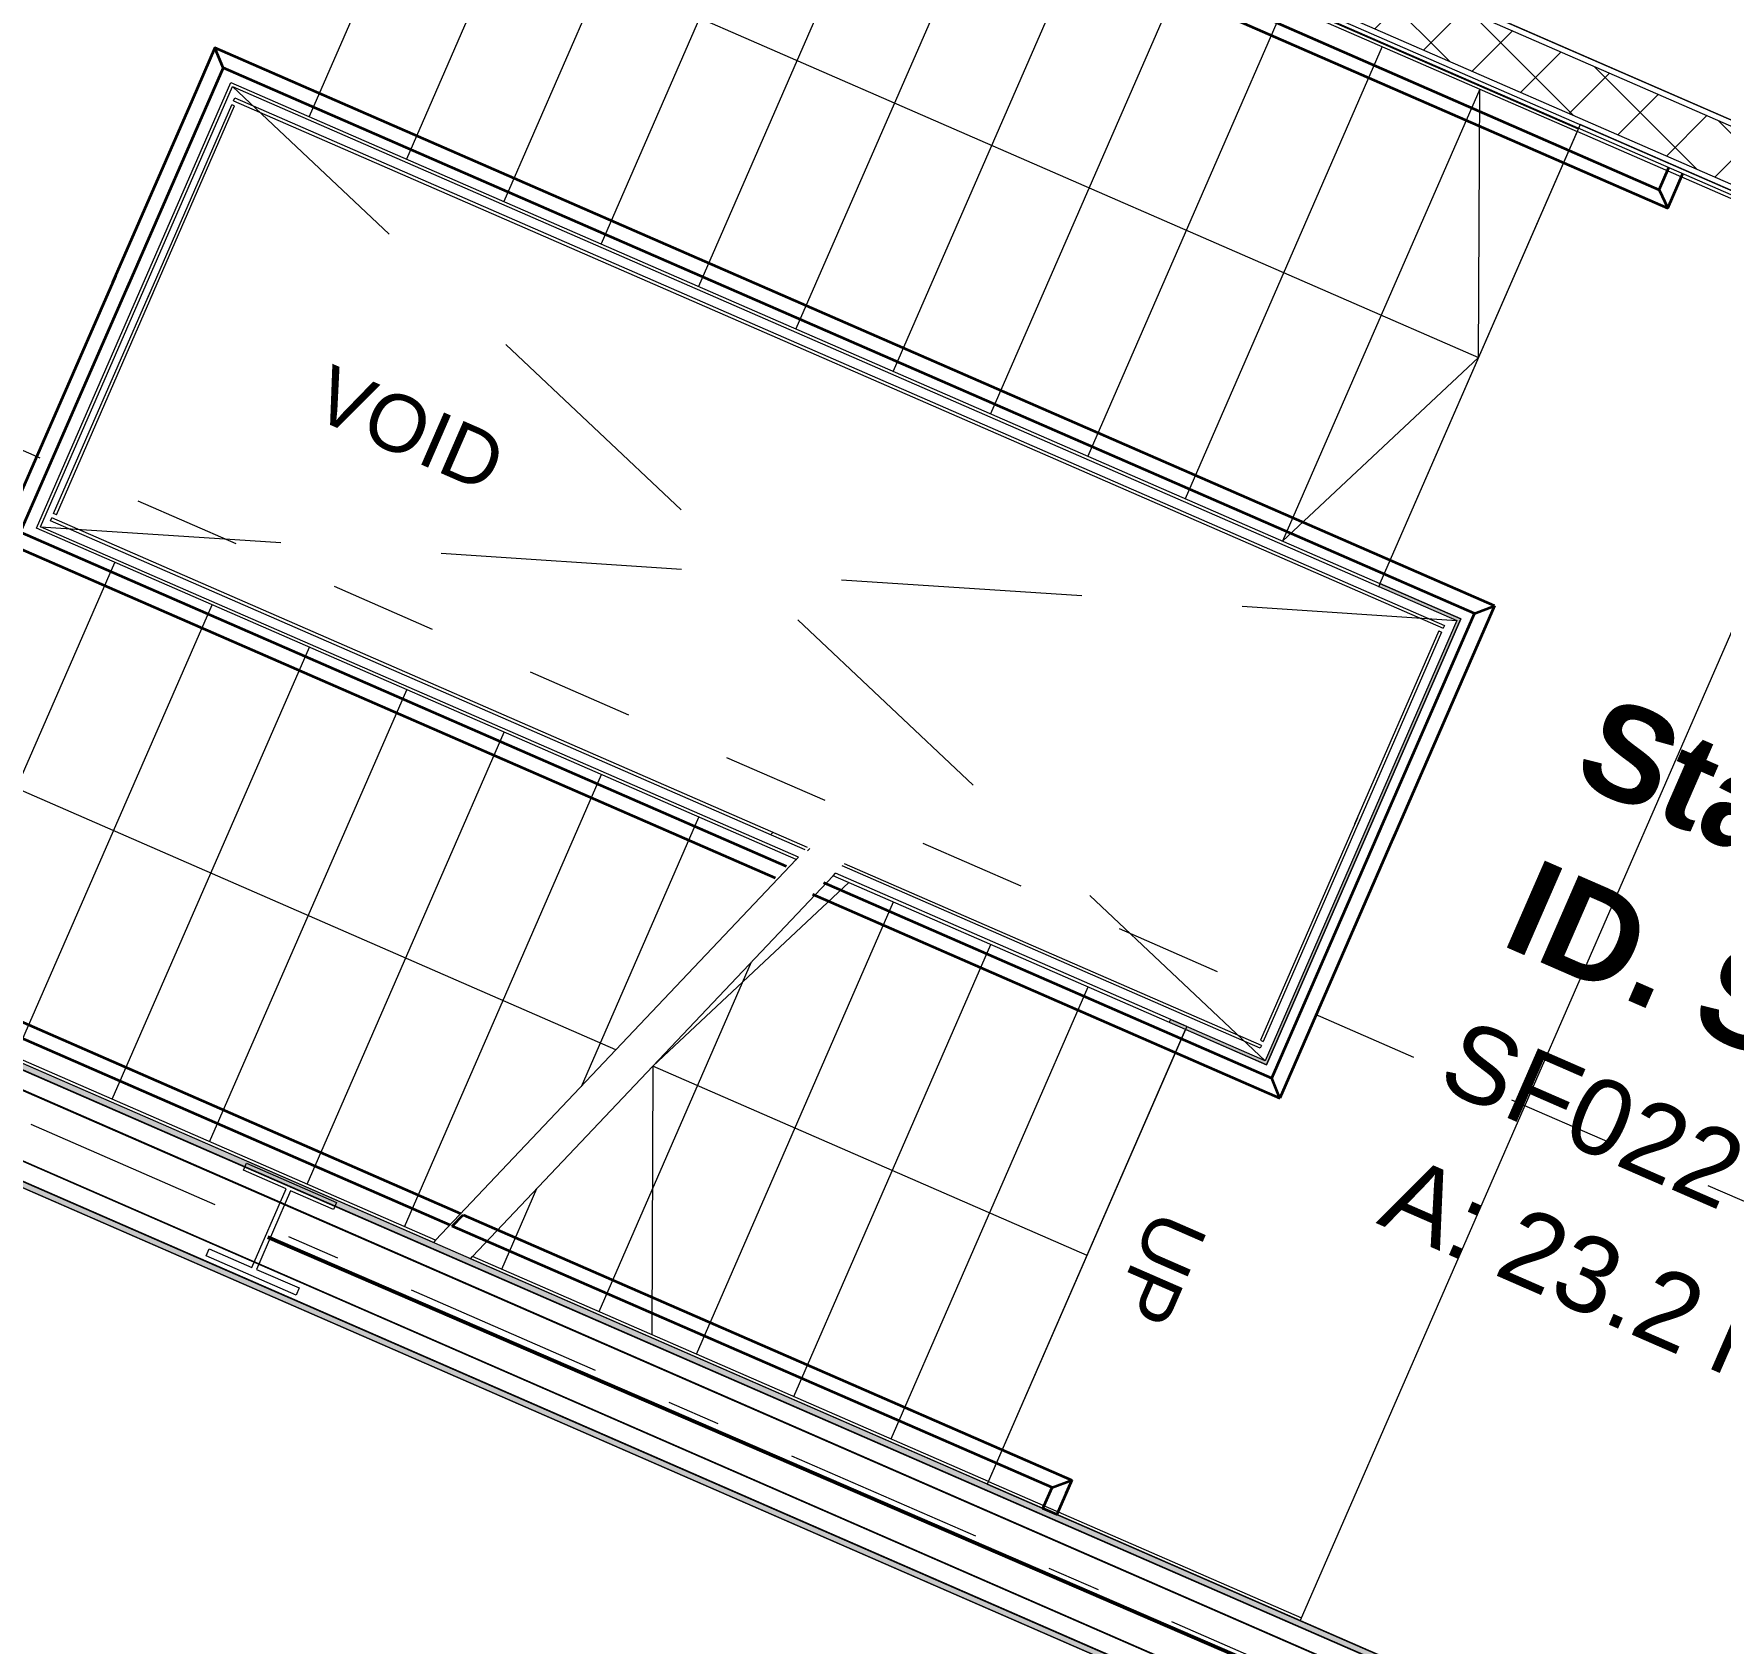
# Model space of a CAD drawing. Header units: millimetres. Extents: x -50172 to 68897, y -80883 to 956680.
# Drawn here: x -14622 to -10176, y -50273 to -46030 of the extents above; entities that cross this region are included whole.
import ezdxf
from ezdxf.enums import TextEntityAlignment as Align

# ---------------------------------------------------------------- set-up
doc = ezdxf.new("R2010")
doc.units = ezdxf.units.MM
doc.header["$MEASUREMENT"] = 0
for name, pattern in [('Dashed', [564.444447, 282.222223, -282.222223]), ('Double Dashed', [1093.611073, 529.166651, -211.666656, 141.111112, -211.666656]), ('Long Dashed', [1058.333302, 634.99999, -423.333311])]:
    doc.linetypes.add(name, pattern=pattern)
for name, color, linetype in [('A-25-M_Wall_Int', 7, 'Continuous'), ('A-95-MC_Marker_Section_P2.Marker', 7, 'Continuous'), ('COLUMN.IFC Import', 7, 'Continuous'), ('New_A-05-M_Gross_Int_Circulation', 7, 'Continuous'), ('New_A-15-MG_Structural_Grid_Phase_2', 7, 'Continuous'), ('New_A-20-M_Floor_Slab', 7, 'Continuous'), ('New_A-25-M_Wall_Int', 7, 'Continuous'), ('New_A-95-D_1_100', 7, 'Continuous')]:
    doc.layers.add(name, color=color, linetype=linetype)
for name, color, linetype, lineweight in [('A-25-M_Wall_Int_Pen_No__1', 7, 'Continuous', 13), ('A-95-MC_Marker_Section_P2.Marker_Pen_No__1', 7, 'Continuous', 13), ('COLUMN.IFC Import_Pen_No__2', 8, 'Continuous', 15), ('New_A-20-M_Floor_Slab_Pen_No__89', 8, 'Continuous', 20), ('New_A-25-M_Wall_Int_Pen_No__1', 7, 'Continuous', 13), ('New_A-30-M_Stair_Pen_No__1', 7, 'Continuous', 13), ('New_A-30-M_Stair_Pen_No__8', 7, 'Continuous', 35), ('New_A-95-D_1_100_Pen_No__1', 7, 'Continuous', 13), ('New_A-95-H_Fill_Plan.Fill#1_Pen_No__1', 7, 'Continuous', 13), ('New_A-95-H_Fill_Plan.Fill#1_Pen_No__121', 255, 'Continuous', 0), ('New_A-95-P_Drawing_Pen_No__1', 7, 'Continuous', 13), ('New_A-95-P_Drawing_Pen_No__156', 5, 'Continuous', 50), ('New_A-95-P_Text_1_50_GA_Pen_No__1', 7, 'Continuous', 13), ('New_ArchiCAD Zone Stamps_Pen_No__9', 7, 'Continuous', 13)]:
    doc.layers.add(name, color=color, linetype=linetype, lineweight=lineweight)
for name, color, linetype, lineweight, true_color in [('A-25-M_Wall_Int_Pen_No__107', 7, 'Continuous', 15, 0xa6a6a6), ('A-25-M_Wall_Int_Pen_No__81', 7, 'Continuous', 20, 0x6a6a6a), ('New_A-05-M_Gross_Int_Circulation_Pen_No__74', 7, 'Continuous', 20, 0x606060), ('New_A-15-MG_Structural_Grid_Phase_2_Pen_No__222', 7, 'Continuous', 13, 0x65af33), ('New_A-25-M_Wall_Int_Pen_No__107', 7, 'Continuous', 15, 0xa6a6a6), ('New_A-25-M_Wall_Int_Pen_No__81', 7, 'Continuous', 20, 0x6a6a6a)]:
    doc.layers.add(name, color=color, linetype=linetype, lineweight=lineweight, true_color=true_color)
doc.styles.add('GENERATED_STYLE_2', font='')
doc.styles.add('GENERATED_STYLE_3', font='')
doc.styles.add('GENERATED_STYLE_4', font='')
doc.styles.get('GENERATED_STYLE_2').set_extended_font_data('Arial', bold=True)
doc.styles.get('GENERATED_STYLE_3').set_extended_font_data('Arial')
doc.styles.get('GENERATED_STYLE_4').set_extended_font_data('Swis721 BT')
doc.linetypes.add('Double Slash', pattern='A,0,[1,EC-MA-00-02-DR-A-00369 Phase 2 Lecture Theatre Second Floor GA-S2-P171.Shx,S=15.679012,R=0,X=0,Y=0],-1975.555563,0', length=1975.555563)
doc.dimstyles.new('GENERATED_STYLE__1', dxfattribs={"dimtxt": 300, "dimasz": 95, "dimexe": 0.18, "dimexo": 0, "dimgap": 0.09, "dimtad": 1, "dimdec": 0, "dimzin": 0, "dimdsep": 46, "dimtxsty": 'GENERATED_STYLE_3', "dimblk": 'ARROWHEAD_2', "dimblk1": 'ARROWHEAD_2', "dimblk2": 'ARROWHEAD_2', "dimcen": 0.09, "dimclrd": 7, "dimclre": 7, "dimclrt": 7, "dimadec": 0, "dimazin": 0, "dimtfac": 1, "dimtdec": 4, "dimtmove": 0, "dimatfit": 3, "dimfxl": 1, "dimtolj": 1, "dimtzin": 0, "dimarcsym": 0})
pattern_1 = [(156.4404, (0, 0), (69.2305, 158.76755), [0, -100]), (156.4404, (-80.45, -59.4), (69.2305, 158.76755), [0, -100])]
pattern_2 = [(45, (0, 0), (-91.92388, 91.92388), []), (135, (0, 0), (91.92388, 91.92388), [])]

# ---------------------------------------------------------------- blocks, each defined once
blk = doc.blocks.new('Stair 06 lobby _INB 2151_2_1', base_point=(-10808.2, -45278.5))
at = {"layer": 'New_A-05-M_Gross_Int_Circulation_Pen_No__74', "linetype": 'Continuous'}
for p, q in [((-11501.6, -43410.6), (-12328.4, -45306.9)), ((-9198.8, -44414.8), (-11501.6, -43410.6)), ((-10025.6, -46311), (-9198.8, -44414.8)), ((-12328.4, -45306.9), (-10025.6, -46311))]:
    blk.add_line(p, q, dxfattribs=at)
at = {"layer": 'New_ArchiCAD Zone Stamps_Pen_No__9'}
for tag, height, style, p in [('ROOM_NAME', 250, 'GENERATED_STYLE_2', (-11423, -43813.9)), ('zoneNameLine2', 250, 'GENERATED_STYLE_2', (-11611.4, -44246.1)), ('ROOM_NUMBER', 200, 'GENERATED_STYLE_3', (-11799.9, -44666.8)), ('measuredAreaCode', 200, 'GENERATED_STYLE_3', (-11956.9, -45026.9)), ('DUMMY_649', 200, 'GENERATED_STYLE_3', (-11649.5, -45160.9)), ('DUMMY_650', 200, 'GENERATED_STYLE_3', (-11300, -45313.3)), ('DUMMY_651', 133.3, 'GENERATED_STYLE_3', (-11020.7, -45419.9))]:
    blk.add_attdef(tag, text='', height=height, rotation=336.4404, dxfattribs=dict(at, style=style)).set_placement(p, align=Align.TOP_LEFT)
blk = doc.blocks.new('Stair 06_SF022_20_1', base_point=(-10223.6, -49073.1))
at = {"layer": 'New_A-05-M_Gross_Int_Circulation_Pen_No__74', "linetype": 'Continuous'}
for p, q in [((-10545.7, -46269.7), (-11073.3, -47479.6)), ((-9937.6, -46534.8), (-10545.7, -46269.7)), ((-11073.3, -47479.6), (-10859.8, -47572.8)), ((-10859.8, -47572.8), (-11372.2, -48747.9)), ((-11585.8, -48654.8), (-12108.6, -49853.8)), ((-11372.2, -48747.9), (-11585.8, -48654.8)), ((-12108.6, -49853.8), (-7080.1, -52046.4))]:
    blk.add_line(p, q, dxfattribs=at)
at = {"layer": 'New_ArchiCAD Zone Stamps_Pen_No__9'}
for tag, height, style, p in [('ROOM_NAME', 250, 'GENERATED_STYLE_2', (-10471.7, -47768.4)), ('zoneNameLine2', 250, 'GENERATED_STYLE_2', (-10660.2, -48200.6)), ('ROOM_NUMBER', 200, 'GENERATED_STYLE_3', (-10848.6, -48621.3)), ('measuredAreaCode', 200, 'GENERATED_STYLE_3', (-11005.6, -48981.4)), ('DUMMY_649', 200, 'GENERATED_STYLE_3', (-10698.2, -49115.4)), ('DUMMY_650', 200, 'GENERATED_STYLE_3', (-10208.9, -49328.8)), ('DUMMY_651', 133.3, 'GENERATED_STYLE_3', (-9929.6, -49435.3))]:
    blk.add_attdef(tag, text='', height=height, rotation=336.4404, dxfattribs=dict(at, style=style)).set_placement(p, align=Align.TOP_LEFT)
blk = doc.blocks.new('Slab_1_1', base_point=(-34879.7, -33019))
at = {"layer": 'New_A-20-M_Floor_Slab_Pen_No__89', "linetype": 'Continuous', "flags": 128}
blk.add_lwpolyline([(-11126.4, -10915), (-34879.7, -33019), (-34178.4, -33772.6), (-28504.8, -36246.6), (-17692.7, -40961.2), (-18788.7, -43474.6), (-15135.8, -45067.5), (-14847, -44405), (-9724.7, -46638.6), (-11283.6, -50213.5), (-6954.9, -52101), (-4428.3, -46306.9), (1068, -48703.5), (1011.6, -48832.8), (12486.7, -53836.5)], dxfattribs=at)
blk = doc.blocks.new('Wall_92_1', base_point=(-14843, -44395.9))
at = {"layer": 'New_A-25-M_Wall_Int_Pen_No__107', "linetype": 'Continuous'}
h = blk.add_hatch(dxfattribs=at)
h.set_pattern_fill('Plaster_0001', color=256, style=0, pattern_type=2)
h.set_pattern_definition(pattern_1)
h.paths.add_polyline_path([(-12484.3, -45238.9), (-14917.1, -44178.1), (-14910.6, -44197.3), (-12490.3, -45252.7)])
h = blk.add_hatch(dxfattribs=at)
h.set_pattern_fill('Concrete_Block_0001', color=256, style=0, pattern_type=2)
h.set_pattern_definition(pattern_2)
h.paths.add_polyline_path([(-14794.8, -44247.8), (-14910.6, -44197.3), (-14850.1, -44374.8)])
h = blk.add_hatch(dxfattribs=at)
h.set_pattern_fill('Concrete_Block_0001', color=256, style=0, pattern_type=2)
h.set_pattern_definition(pattern_2)
h.paths.add_polyline_path([(-14850.1, -44374.8), (-14849.5, -44376.7), (-12532.5, -45387), (-12476.5, -45258.7), (-14794.8, -44247.8)])
h = blk.add_hatch(dxfattribs=at)
h.set_pattern_fill('Plaster_0001', color=256, style=0, pattern_type=2)
h.set_pattern_definition([(66.4404, (0, 0), (-158.76755, 69.2305), [0, -100]), (66.4404, (-59.4, 80.45), (-158.76755, 69.2305), [0, -100])])
h.paths.add_polyline_path([(-14837, -44382.1), (-14849.5, -44376.7), (-14843, -44395.9)])
h = blk.add_hatch(dxfattribs=at)
h.set_pattern_fill('Plaster_0001', color=256, style=0, pattern_type=2)
h.set_pattern_definition(pattern_1)
h.paths.add_polyline_path([(-14837, -44382.1), (-14843, -44395.9), (-9937.5, -46534.9), (-9945.3, -46515.1)])
h = blk.add_hatch(dxfattribs=at)
h.set_pattern_fill('Concrete_Block_0001', color=256, style=0, pattern_type=2)
h.set_pattern_definition(pattern_2)
h.paths.add_polyline_path([(-12532.5, -45387), (-12404.1, -45442.9), (-12348.2, -45314.6), (-12476.5, -45258.7)])
h = blk.add_hatch(dxfattribs=at)
h.set_pattern_fill('Plaster_0001', color=256, style=0, pattern_type=2)
h.set_pattern_definition(pattern_1)
h.paths.add_polyline_path([(-12490.3, -45252.7), (-12476.5, -45258.7), (-12470.5, -45244.9), (-12484.3, -45238.9)])
h = blk.add_hatch(dxfattribs=at)
h.set_pattern_fill('Concrete_Block_0001', color=256, style=0, pattern_type=2)
h.set_pattern_definition(pattern_2)
h.paths.add_polyline_path([(-12476.5, -45258.7), (-12348.2, -45314.6), (-12342.2, -45300.9), (-12470.5, -45244.9)])
h = blk.add_hatch(dxfattribs=at)
h.set_pattern_fill('Plaster_0001', color=256, style=0, pattern_type=2)
h.set_pattern_definition(pattern_1)
h.paths.add_polyline_path([(-12348.2, -45314.6), (-12334.4, -45320.6), (-12328.4, -45306.9), (-12342.2, -45300.9)])
h = blk.add_hatch(dxfattribs=at)
h.set_pattern_fill('Plaster_0001', color=256, style=0, pattern_type=2)
h.set_pattern_definition(pattern_1)
h.paths.add_polyline_path([(-12334.4, -45320.6), (-10017.7, -46330.8), (-10025.4, -46311.1), (-12328.4, -45306.9)])
h = blk.add_hatch(dxfattribs=at)
h.set_pattern_fill('Concrete_Block_0001', color=256, style=0, pattern_type=2)
h.set_pattern_definition(pattern_2)
h.paths.add_polyline_path([(-12404.1, -45442.9), (-9945.3, -46515.1), (-10017.7, -46330.8), (-12348.2, -45314.6)])
at = {"layer": 'New_A-25-M_Wall_Int_Pen_No__1', "linetype": 'Continuous'}
for p, q in [((-14794.8, -44247.8), (-14910.6, -44197.3)), ((-12476.5, -45258.7), (-14794.8, -44247.8)), ((-14837, -44382.1), (-14849.5, -44376.7)), ((-9945.3, -46515.1), (-14837, -44382.1)), ((-12470.5, -45244.9), (-12476.5, -45258.7)), ((-12348.2, -45314.6), (-12342.2, -45300.9)), ((-10017.7, -46330.8), (-12348.2, -45314.6))]:
    blk.add_line(p, q, dxfattribs=at)
at = {"layer": 'New_A-25-M_Wall_Int_Pen_No__1', "linetype": 'Continuous', "flags": 128}
for points in [[(-12484.3, -45238.9), (-14917.1, -44178.1)], [(-14843, -44395.9), (-9937.5, -46534.9)], [(-10025.4, -46311.1), (-12328.4, -45306.9)]]:
    blk.add_lwpolyline(points, dxfattribs=at)
blk = doc.blocks.new('Wall_163_1', base_point=(-6936.2, -52436.4))
at = {"layer": 'New_A-25-M_Wall_Int_Pen_No__107', "linetype": 'Continuous'}
for points in [[(-7080.1, -52046.4), (-16419.5, -47973.9), (-16425.5, -47987.7), (-7086.1, -52060.2)], [(-16539.5, -48248.9), (-6936.2, -52436.4), (-6930.2, -52422.7), (-16533.5, -48235.2)]]:
    blk.add_hatch(color=256, dxfattribs=at).paths.add_polyline_path(points)
at = {"layer": 'New_A-25-M_Wall_Int_Pen_No__81', "linetype": 'Continuous', "lineweight": 0, "true_color": 0x353535}
for points in [[(-7072.3, -52066.2), (-16425.5, -47987.7), (-16425.9, -47988.6), (-7072.7, -52067.1)], [(-16445.5, -48033.5), (-6842.2, -52221), (-6841.8, -52220.1), (-16445.1, -48032.6)], [(-16513.9, -48190.3), (-6910.6, -52377.8), (-6910.2, -52376.9), (-16513.5, -48189.3)], [(-16533.5, -48235.2), (-6930.2, -52422.7), (-6929.8, -52421.8), (-16533.1, -48234.3)]]:
    blk.add_hatch(color=250, dxfattribs=at).paths.add_polyline_path(points)
at = {"layer": 'New_A-25-M_Wall_Int_Pen_No__1', "linetype": 'Continuous'}
for p, q in [((-16425.9, -47988.6), (-7072.7, -52067.1)), ((-16425.5, -47987.7), (-7086.1, -52060.2)), ((-16445.5, -48033.5), (-6842.2, -52221)), ((-16445.1, -48032.6), (-6841.8, -52220.1)), ((-16513.9, -48190.3), (-6910.6, -52377.8)), ((-16513.5, -48189.3), (-6910.2, -52376.9)), ((-16533.5, -48235.2), (-6930.2, -52422.7)), ((-16533.1, -48234.3), (-6929.8, -52421.8))]:
    blk.add_line(p, q, dxfattribs=at)
at = {"layer": 'New_A-25-M_Wall_Int_Pen_No__1', "linetype": 'Continuous', "flags": 128}
for points in [[(-7080.1, -52046.4), (-16419.5, -47973.9)], [(-16752.7, -48155.9), (-6936.2, -52436.4)]]:
    blk.add_lwpolyline(points, dxfattribs=at)
blk = doc.blocks.new('Wall_218_1', base_point=(-20041.4, -46721.9))
at = {"layer": 'A-25-M_Wall_Int_Pen_No__107', "linetype": 'Continuous'}
for points in [[(-16425.5, -47987.7), (-7086.1, -52060.2), (-7080.1, -52046.4), (-16419.5, -47973.9)], [(-16539.5, -48248.9), (-7124.8, -52354.2), (-7118.8, -52340.4), (-16533.5, -48235.2)]]:
    blk.add_hatch(color=256, dxfattribs=at).paths.add_polyline_path(points)
at = {"layer": 'A-25-M_Wall_Int_Pen_No__81', "linetype": 'Continuous', "lineweight": 0, "true_color": 0x353535}
for points in [[(-16425.9, -47988.6), (-7013.9, -52092.7), (-7013.5, -52091.8), (-16425.5, -47987.7)], [(-16445.5, -48033.5), (-7030.9, -52138.8), (-7030.5, -52137.9), (-16445.1, -48032.6)], [(-16513.9, -48190.3), (-7099.2, -52295.5), (-7098.8, -52294.6), (-16513.5, -48189.3)], [(-16533.5, -48235.2), (-7118.8, -52340.4), (-7118.4, -52339.5), (-16533.1, -48234.3)]]:
    blk.add_hatch(color=250, dxfattribs=at).paths.add_polyline_path(points)
at = {"layer": 'A-25-M_Wall_Int_Pen_No__1', "linetype": 'Continuous'}
for p, q in [((-7011.3, -52093.9), (-16425.9, -47988.6)), ((-7013.5, -52091.8), (-16425.5, -47987.7)), ((-7030.9, -52138.8), (-16445.5, -48033.5)), ((-7030.5, -52137.9), (-16445.1, -48032.6)), ((-7099.2, -52295.5), (-16513.9, -48190.3)), ((-7098.8, -52294.6), (-16513.5, -48189.3)), ((-7118.8, -52340.4), (-16533.5, -48235.2)), ((-7118.4, -52339.5), (-16533.1, -48234.3))]:
    blk.add_line(p, q, dxfattribs=at)
at = {"layer": 'A-25-M_Wall_Int_Pen_No__1', "linetype": 'Continuous', "flags": 128}
for points in [[(-19691.3, -46874.6), (-7124.8, -52354.2)], [(-7080.1, -52046.4), (-16419.5, -47973.9)]]:
    blk.add_lwpolyline(points, dxfattribs=at)
blk = doc.blocks.new('STAIR 06 1st -4th')
at = {"layer": 'New_A-30-M_Stair_Pen_No__1', "linetype": 'Continuous'}
for p, q in [((-8, 0), (-8, 1486.557)), ((-8, 1486.557), (0, 1483.665)), ((0, 0), (0, 1483.665)), ((0, 1483.665), (1300, 1013.665)), ((0, 1400), (231.414, 1400)), ((650, 1248.665), (0, 968.665)), ((650, 0), (650, 1248.665)), ((650, 1248.665), (1300, 968.665)), ((0, 1120), (1005.882, 1120)), ((1300, 0), (1300, 1013.665)), ((1300, 1013.665), (1308, 1010.773)), ((1308, 0), (1308, 1010.773)), ((0, 840), (1300, 840)), ((0, 560), (1300, 560)), ((0, 280), (1300, 280)), ((0, 0), (-8, 0)), ((0, 0), (1300, 0)), ((0, 0), (1300, 0)), ((1308, 0), (1300, 0))]:
    blk.add_line(p, q, dxfattribs=at)
at = {"layer": 'New_A-30-M_Stair_Pen_No__1', "style": 'GENERATED_STYLE_3'}
blk.add_attdef('gs_updown_text', text='', height=150, rotation=180, dxfattribs=at).set_placement((650, -41.077), align=Align.BOTTOM_CENTER)
blk = doc.blocks.new('STAIR 06 1st -4th_2')
at = {"layer": 'New_A-30-M_Stair_Pen_No__1', "linetype": 'Continuous'}
for p, q in [((-8, 1592.892), (-8, 4688)), ((0, 1590), (0, 4680)), ((3882, 4680), (3882, 0)), ((3890, 4688), (3890, 0)), ((650, 1355), (650, 3992.5)), ((3232, 3992.5), (3232, 0)), ((1300, 1120), (1300, 3305)), ((1300, 3305), (2582, 3305)), ((1308, 3297), (2574, 3297)), ((1308, 1117.108), (1308, 3297)), ((2574, 3297), (2574, 0)), ((2582, 3305), (2582, 0)), ((0, 3080), (1300, 3080)), ((3882, 3080), (2582, 3080)), ((0, 2800), (1300, 2800)), ((3882, 2800), (2582, 2800)), ((0, 2520), (1300, 2520)), ((3882, 2520), (2582, 2520)), ((0, 2240), (1300, 2240)), ((3882, 2240), (2582, 2240)), ((0, 1960), (1300, 1960)), ((3882, 1960), (2582, 1960)), ((0, 1680), (1300, 1680)), ((3882, 1680), (2582, 1680)), ((0, 1590), (-8, 1592.892)), ((0, 1590), (1300, 1120)), ((525.532, 1400), (1300, 1400)), ((3882, 1400), (2582, 1400)), ((1308, 1117.108), (1300, 1120)), ((3882, 1120), (2582, 1120)), ((3882, 840), (2582, 840)), ((3882, 560), (2582, 560)), ((3882, 280), (2582, 280)), ((3232, 0), (2582, 280)), ((3232, 0), (3882, 280)), ((2582, 0), (2574, 0)), ((3882, 0), (2582, 0)), ((3882, 0), (2582, 0)), ((3890, 0), (3882, 0))]:
    blk.add_line(p, q, dxfattribs=at)
for p in [(1300, 1120), (2574, 0), (3890, 0)]:
    blk.add_point(p, dxfattribs=at)
blk = doc.blocks.new('Column 131')
at = {"layer": 'COLUMN.IFC Import_Pen_No__2', "linetype": 'Continuous'}
for p, q in [((-129.4, 133.35), (129.4, 133.35)), ((-129.4, 112.85), (-129.4, 133.35)), ((-6.4, 112.85), (-129.4, 112.85)), ((-6.4, -112.85), (-6.4, 112.85)), ((6.4, 112.85), (6.4, -112.85)), ((129.4, 112.85), (6.4, 112.85)), ((129.4, 133.35), (129.4, 112.85)), ((-129.4, -112.85), (-6.4, -112.85)), ((-129.4, -133.35), (-129.4, -112.85)), ((129.4, -133.35), (-129.4, -133.35)), ((6.4, -112.85), (129.4, -112.85)), ((129.4, -112.85), (129.4, -133.35))]:
    blk.add_line(p, q, dxfattribs=at)
blk = doc.blocks.new('Column 151')
at = {"layer": 'COLUMN.IFC Import_Pen_No__2', "linetype": 'Continuous'}
for p, q in [((-129.4, 133.35), (129.4, 133.35)), ((-129.4, 112.85), (-129.4, 133.35)), ((-6.4, 112.85), (-129.4, 112.85)), ((-6.4, -112.85), (-6.4, 112.85)), ((6.4, 112.85), (6.4, -112.85)), ((129.4, 112.85), (6.4, 112.85)), ((129.4, 133.35), (129.4, 112.85)), ((-129.4, -112.85), (-6.4, -112.85)), ((-129.4, -133.35), (-129.4, -112.85)), ((129.4, -133.35), (-129.4, -133.35)), ((6.4, -112.85), (129.4, -112.85)), ((129.4, -112.85), (129.4, -133.35))]:
    blk.add_line(p, q, dxfattribs=at)
blk = doc.blocks.new('*D806')
at = {"layer": 'New_A-95-D_1_100_Pen_No__1', "linetype": 'Continuous'}
for p, q in [((-21208.4, -48775.1), (-21032.2, -48554.3)), ((-21138.4, -48589.5), (-21090.7, -48627.6)), ((-21023.5, -48601.3), (-21157.9, -48654)), ((-21090.7, -48627.6), (-6215, -60497.3)), ((-6332.7, -60644.8), (-6156.6, -60424)), ((-6282.2, -60523.6), (-6147.8, -60470.9)), ((-6215, -60497.3), (-6167.3, -60535.4))]:
    blk.add_line(p, q, dxfattribs=at)
at = {"layer": 'New_A-95-D_1_100_Pen_No__1', "insert": (-14107.2, -54123.1), "char_height": 300, "attachment_point": 7, "rotation": 321.4127, "style": 'GENERATED_STYLE_3'}
blk.add_mtext('\\A1;{\\fArial|b0|i0|c0|p34;19,031}', dxfattribs=at)
blk = doc.blocks.new('ARROWHEAD_2')
at = {"color": 0, "linetype": 'Continuous', "lineweight": 0}
for p, q in [((-0.378, -0.655), (0.378, 0.655)), ((0, 0), (-1, 0))]:
    blk.add_line(p, q, dxfattribs=at)
blk = doc.blocks.new('Standard grid marker_38')
at = {"layer": 'New_A-15-MG_Structural_Grid_Phase_2_Pen_No__222', "linetype": 'Double Dashed'}
blk.add_line((6679.2, 0), (16869.3, 0), dxfattribs=at)
at = {"layer": 'New_A-15-MG_Structural_Grid_Phase_2_Pen_No__222', "style": 'GENERATED_STYLE_4'}
for tag, p in [('AC_MarkerText_1_0', (-500, 43.4)), ('AC_MarkerText_1_1', (24048.5, 43.4))]:
    blk.add_attdef(tag, text='', height=350, rotation=180, dxfattribs=at).set_placement(p, align=Align.MIDDLE_CENTER)
blk = doc.blocks.new('Cutting Plane_7_1', base_point=(12010.4, -58755.3))
at = {"layer": 'A-95-MC_Marker_Section_P2.Marker_Pen_No__1', "linetype": 'Dashed'}
blk.add_line((11781.2, -58655.4), (-40955.4, -35659.6), dxfattribs=at)

msp = doc.modelspace()

# ---------------------------------------------------------------- hatches: boundary and pattern name
at = {"layer": 'New_A-95-H_Fill_Plan.Fill#1_Pen_No__121', "linetype": 'Continuous'}
msp.add_hatch(color=256, dxfattribs=at).paths.add_polyline_path([(-10859.8, -47572.8), (-11073.3, -47479.6), (-11076.5, -47487), (-10870.3, -47576.9), (-11376.3, -48737.4), (-11625.6, -48628.7), (-11628.8, -48636), (-11372.2, -48747.9)])

# ---------------------------------------------------------------- linework, layer by layer
at = {"layer": 'New_A-25-M_Wall_Int_Pen_No__1', "linetype": 'Continuous'}
for p, q in [((-14321.9, -46726.1), (-14100.1, -46217.4)), ((-14314.6, -46729.3), (-14092.8, -46220.6)), ((-14092.8, -46220.6), (-14100.1, -46217.4)), ((-14095.4, -46206.6), (-14092.2, -46199.3)), ((-14095.4, -46206.6), (-10906.4, -47597.2)), ((-14092.2, -46199.3), (-10903.2, -47589.8)), ((-9728.6, -46647.8), (-10553.7, -46288)), ((-14570, -47295), (-14314.7, -46709.6)), ((-14562.7, -47298.2), (-14307.4, -46712.8)), ((-14578.2, -47313.9), (-14575, -47306.6)), ((-14423.8, -47372.5), (-14575, -47306.6)), ((-14562.7, -47298.2), (-14570, -47295)), ((-12588.3, -48181.6), (-14578.2, -47313.9)), ((-12582.4, -48175.5), (-14423.8, -47372.5)), ((-10918, -47604.3), (-11140, -48113.6)), ((-10910.9, -47607.4), (-11132.9, -48116.7)), ((-10918, -47604.3), (-10910.9, -47607.4)), ((-10903.2, -47589.8), (-10906.4, -47597.2)), ((-11132.8, -48097.1), (-11388.5, -48683.4)), ((-11125.7, -48100.2), (-11381.4, -48686.5)), ((-12674.1, -48135.5), (-12679.9, -48141.7)), ((-12576.6, -48178), (-12582.5, -48184.2)), ((-11389.2, -48704.5), (-12490.8, -48224.1)), ((-11386, -48697.1), (-12485, -48218)), ((-11388.5, -48683.4), (-11381.4, -48686.5)), ((-11386, -48697.1), (-11389.2, -48704.5)), ((-12105.4, -49846.4), (-11280.4, -50206.2))]:
    msp.add_line(p, q, dxfattribs=at)
at = {"layer": 'New_A-30-M_Stair_Pen_No__8', "linetype": 'Continuous'}
for p, q in [((-10337.1, -46441.9), (-10311.4, -46382.9)), ((-10314.5, -46490.1), (-10274.7, -46398.9)), ((-10771.5, -47538.3), (-11041.2, -48156.7)), ((-13496.4, -49140.7), (-16273.7, -47928.4)), ((-13524.8, -49170.7), (-16326.4, -47949.1)), ((-11034, -48140.2), (-11337.4, -48835.9)), ((-11337.4, -48835.9), (-11358.1, -48783.3)), ((-13519, -49173.3), (-13490.6, -49143.3)), ((-11937.9, -49862.7), (-13519, -49173.3)), ((-13490.6, -49143.3), (-11885.7, -49843.1)), ((-11885.7, -49843.1), (-11901.2, -49878.7))]:
    msp.add_line(p, q, dxfattribs=at)
at = {"layer": 'New_A-30-M_Stair_Pen_No__8', "linetype": 'Continuous', "flags": 128}
for points in [[(-14816, -44484.1), (-10337.2, -46442)], [(-14795.4, -44536.8), (-10314.5, -46490.1)], [(-10771.5, -47538.3), (-14144.7, -46067.4), (-14204, -46203.3)], [(-14123.2, -46120.3), (-14144.7, -46067.4)], [(-10824.2, -47558.8), (-14123.2, -46120.3), (-14377.4, -46701.9)], [(-14204, -46203.3), (-14414.4, -46685.8)], [(-10337.1, -46441.9), (-10314.5, -46490.1)], [(-14407.2, -46669.3), (-14710.6, -47365)], [(-14370.2, -46685.4), (-14658, -47344.2)], [(-12637.6, -48225.3), (-14658, -47344.2)], [(-12666.8, -48256.2), (-14710.6, -47365)], [(-11077.9, -48140.6), (-10824.2, -47558.8)], [(-10824.2, -47558.8), (-10771.5, -47538.3)], [(-11358.1, -48783.3), (-11070.7, -48124.1)], [(-12540.1, -48267.8), (-11358.1, -48783.3)], [(-12569.4, -48298.7), (-11337.4, -48835.9)]]:
    msp.add_lwpolyline(points, dxfattribs=at)
msp.add_lwpolyline([(-11885.7, -49843.1), (-11925.2, -49933.7), (-11961.8, -49917.7), (-11937.9, -49862.7)], close=True, dxfattribs=at)
at = {"layer": 'New_A-95-H_Fill_Plan.Fill#1_Pen_No__1', "linetype": 'Continuous', "flags": 128}
msp.add_lwpolyline([(-10859.8, -47572.8), (-11073.3, -47479.6), (-11076.5, -47487), (-10870.3, -47576.9), (-11376.3, -48737.4), (-11625.6, -48628.7), (-11628.8, -48636), (-11372.2, -48747.9)], close=True, dxfattribs=at)
at = {"layer": 'New_A-95-P_Drawing_Pen_No__1', "linetype": 'Long Dashed'}
for p, q in [((-11376.3, -48737.4), (-14098.7, -46169.2)), ((-14604.7, -47329.6), (-10870.3, -47576.9))]:
    msp.add_line(p, q, dxfattribs=at)
at = {"layer": 'New_A-95-P_Drawing_Pen_No__156', "linetype": 'Double Slash', "flags": 128}
msp.add_lwpolyline([(-14005.2, -49202.3), (-7023, -52220)], dxfattribs=at)

# ---------------------------------------------------------------- block references
at = {"layer": 'A-25-M_Wall_Int', "color": 250, "lineweight": 50, "true_color": 0x2a2a2a}
msp.add_blockref('Wall_218_1', (-20041.4, -46721.9), dxfattribs=at)
at = {"layer": 'A-95-MC_Marker_Section_P2.Marker'}
msp.add_blockref('Cutting Plane_7_1', (12010.4, -58755.3), dxfattribs=at)
at = {"layer": 'COLUMN.IFC Import', "linetype": 'Continuous', "zscale": 1000, "rotation": 336.4404115839877}
for name in ['Column 131', 'Column 151']:
    msp.add_blockref(name, (-13996.1, -49181.4), dxfattribs=at)
at = {"layer": 'New_A-05-M_Gross_Int_Circulation', "linetype": 'Continuous'}
ref = msp.add_blockref('Stair 06 lobby _INB 2151_2_1', (-10808.2, -45278.5), dxfattribs=at)
ref.add_attrib('ROOM_NAME', 'Stair 06 lobby ', dxfattribs={"layer": 'New_ArchiCAD Zone Stamps_Pen_No__9', "color": 7, "height": 250, "rotation": 336.4404, "style": 'GENERATED_STYLE_2'}).set_placement((-11423, -43813.9), align=Align.TOP_LEFT)
ref.add_attrib('ROOM_NUMBER', 'INB 2151', dxfattribs={"layer": 'New_ArchiCAD Zone Stamps_Pen_No__9', "color": 7, "height": 200, "rotation": 336.4404, "style": 'GENERATED_STYLE_3'}).set_placement((-11799.9, -44666.8), align=Align.TOP_LEFT)
ref.add_attrib('zoneNameLine2', 'ID. SF022', dxfattribs={"layer": 'New_ArchiCAD Zone Stamps_Pen_No__9', "color": 7, "height": 250, "rotation": 336.4404, "style": 'GENERATED_STYLE_2'}).set_placement((-11611.4, -44246.1), align=Align.TOP_LEFT)
ref.add_attrib('measuredAreaCode', 'A: ', dxfattribs={"layer": 'New_ArchiCAD Zone Stamps_Pen_No__9', "color": 7, "height": 200, "rotation": 336.4404, "style": 'GENERATED_STYLE_3'}).set_placement((-11956.9, -45026.9), align=Align.TOP_LEFT)
ref.add_attrib('DUMMY_649', '5.2', dxfattribs={"layer": 'New_ArchiCAD Zone Stamps_Pen_No__9', "color": 7, "height": 200, "rotation": 336.4404, "style": 'GENERATED_STYLE_3'}).set_placement((-11649.5, -45160.9), align=Align.TOP_LEFT)
ref.add_attrib('DUMMY_650', ' m', dxfattribs={"layer": 'New_ArchiCAD Zone Stamps_Pen_No__9', "color": 7, "height": 200, "rotation": 336.4404, "style": 'GENERATED_STYLE_3'}).set_placement((-11300, -45313.3), align=Align.TOP_LEFT)
ref.add_attrib('DUMMY_651', '2', dxfattribs={"layer": 'New_ArchiCAD Zone Stamps_Pen_No__9', "color": 7, "height": 133.3, "rotation": 336.4404, "style": 'GENERATED_STYLE_3'}).set_placement((-11020.7, -45419.9), align=Align.TOP_LEFT)
ref = msp.add_blockref('Stair 06_SF022_20_1', (-10223.6, -49073.1), dxfattribs=at)
ref.add_attrib('ROOM_NAME', 'Stair 06', dxfattribs={"layer": 'New_ArchiCAD Zone Stamps_Pen_No__9', "color": 7, "height": 250, "rotation": 336.4404, "style": 'GENERATED_STYLE_2'}).set_placement((-10471.7, -47768.4), align=Align.TOP_LEFT)
ref.add_attrib('ROOM_NUMBER', 'SF022', dxfattribs={"layer": 'New_ArchiCAD Zone Stamps_Pen_No__9', "color": 7, "height": 200, "rotation": 336.4404, "style": 'GENERATED_STYLE_3'}).set_placement((-10848.6, -48621.3), align=Align.TOP_LEFT)
ref.add_attrib('zoneNameLine2', 'ID. SF022', dxfattribs={"layer": 'New_ArchiCAD Zone Stamps_Pen_No__9', "color": 7, "height": 250, "rotation": 336.4404, "style": 'GENERATED_STYLE_2'}).set_placement((-10660.2, -48200.6), align=Align.TOP_LEFT)
ref.add_attrib('measuredAreaCode', 'A: ', dxfattribs={"layer": 'New_ArchiCAD Zone Stamps_Pen_No__9', "color": 7, "height": 200, "rotation": 336.4404, "style": 'GENERATED_STYLE_3'}).set_placement((-11005.6, -48981.4), align=Align.TOP_LEFT)
ref.add_attrib('DUMMY_649', '23.2', dxfattribs={"layer": 'New_ArchiCAD Zone Stamps_Pen_No__9', "color": 7, "height": 200, "rotation": 336.4404, "style": 'GENERATED_STYLE_3'}).set_placement((-10698.2, -49115.4), align=Align.TOP_LEFT)
ref.add_attrib('DUMMY_650', ' m', dxfattribs={"layer": 'New_ArchiCAD Zone Stamps_Pen_No__9', "color": 7, "height": 200, "rotation": 336.4404, "style": 'GENERATED_STYLE_3'}).set_placement((-10208.9, -49328.8), align=Align.TOP_LEFT)
at = {"layer": 'New_A-15-MG_Structural_Grid_Phase_2', "color": 8, "linetype": 'Continuous', "lineweight": 15, "zscale": 1000, "rotation": 156.4404115839929}
msp.add_blockref('Standard grid marker_38', (-1.9, -55283.6), dxfattribs=at)
at = {"layer": 'New_A-20-M_Floor_Slab', "color": 8, "linetype": 'Continuous', "lineweight": 20}
msp.add_blockref('Slab_1_1', (-34879.7, -33019), dxfattribs=at)
at = {"layer": 'New_A-25-M_Wall_Int', "color": 250, "lineweight": 50, "true_color": 0x2a2a2a}
for name, p in [('Wall_92_1', (-14843, -44395.9)), ('Wall_163_1', (-6936.2, -52436.4))]:
    msp.add_blockref(name, p, dxfattribs=at)
at = {"layer": 'New_A-30-M_Stair_Pen_No__1', "linetype": 'Continuous', "zscale": 1000, "rotation": 66.44041158399136}
msp.add_blockref('STAIR 06 1st -4th_2', (-12105.4, -49846.4), dxfattribs=at)
at = {"layer": 'New_A-30-M_Stair_Pen_No__1', "linetype": 'Continuous'}
ref = msp.add_blockref('STAIR 06 1st -4th', (-12105.4, -49846.4), dxfattribs=dict(at, zscale=1000, rotation=66.4404115961037))
ref.add_attrib('gs_updown_text', 'UP', dxfattribs={"color": 7, "height": 150, "rotation": 246.4404, "style": 'GENERATED_STYLE_3'}).set_placement((-11763.1, -49237.7), align=Align.BOTTOM_CENTER)

# ---------------------------------------------------------------- texts
at = {"layer": 'New_A-95-P_Text_1_50_GA_Pen_No__1', "linetype": 'Continuous', "insert": (-13836, -46899.8), "char_height": 150, "attachment_point": 1, "rotation": 336.4404, "style": 'GENERATED_STYLE_4'}
msp.add_mtext('\\A1;{\\fSwis721 BT|b0|i0|c0|p34;VOID}', dxfattribs=at)

# ---------------------------------------------------------------- dimensions: what is measured, and where the dimension line sits
at = {"layer": 'New_A-95-D_1_100', "linetype": 'Continuous'}
dim = msp.add_linear_dim(base=(-6215, -60497.3), p1=(-21208.4, -48775.1), p2=(-6332.7, -60644.8), angle=321.4127, dimstyle='GENERATED_STYLE__1', dxfattribs=at)
dim.commit()
dim.dimension.update_dxf_attribs({"geometry": '*D806', "text_midpoint": (-13507.5, -54409.8), "dimtype": 160, "text_rotation": 321.4127})

doc.saveas('drawing.dxf')
